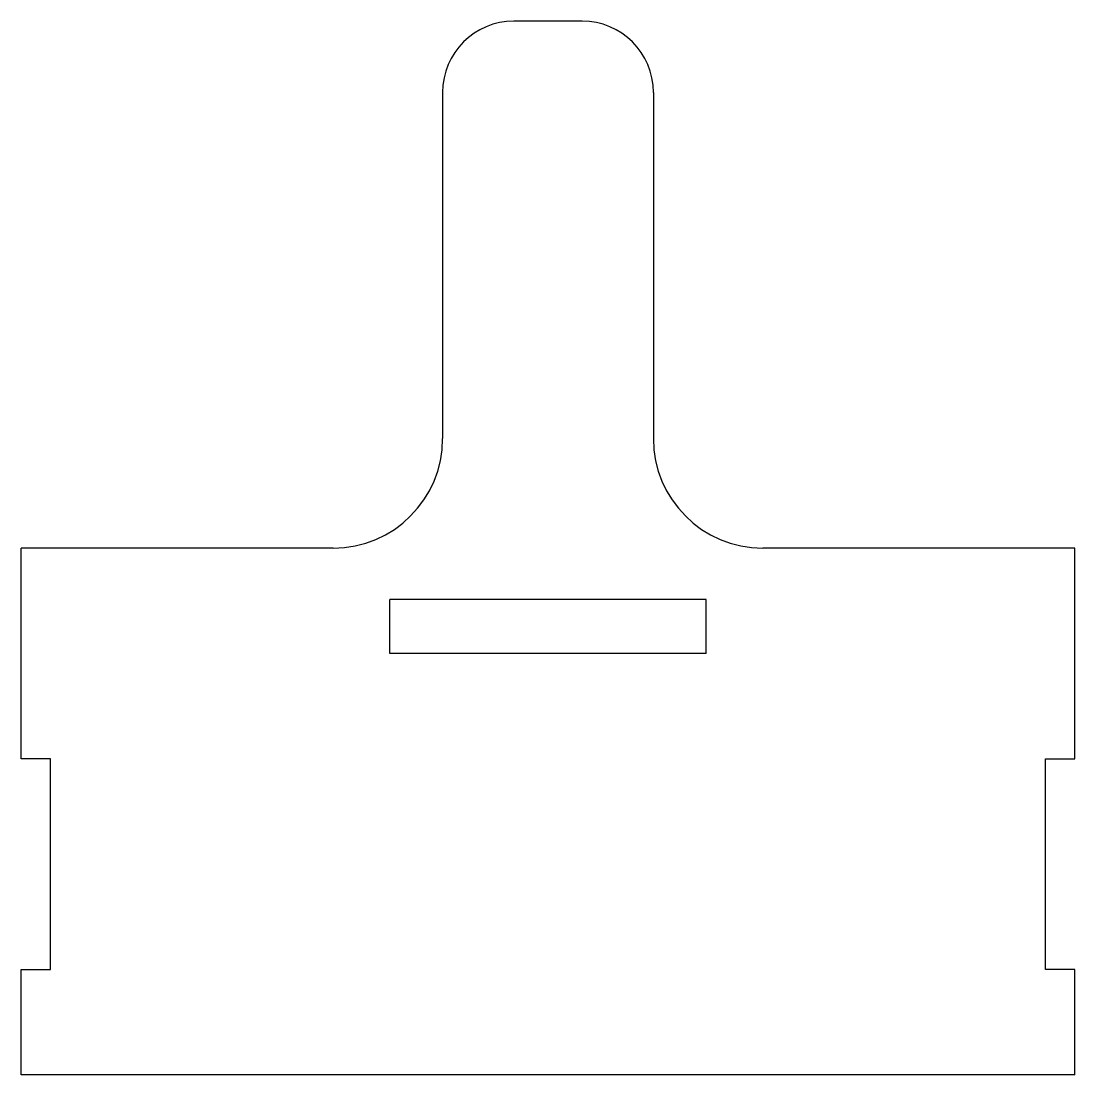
# Model space of a CAD drawing. Header units: millimetres. Extents: x -50 to 50, y 95 to 195.
import ezdxf

# ---------------------------------------------------------------- set-up
doc = ezdxf.new("R2010")
doc.units = ezdxf.units.MM

msp = doc.modelspace()

# ---------------------------------------------------------------- linework, layer by layer
at = {"color": 7, "linetype": 'Continuous', "lineweight": 25}
for p, q in [((3.24, 195.49), (-3.24, 195.49)), ((-10, 188.73), (-10, 155.87)), ((10, 188.73), (10, 155.87)), ((-20.38, 145.49), (-50, 145.49)), ((-50, 125.49), (-50, 145.49)), ((50, 145.49), (20.38, 145.49)), ((50, 125.49), (50, 145.49)), ((-15, 135.49), (-15, 140.59)), ((15, 140.59), (-15, 140.59)), ((15, 135.49), (15, 140.59)), ((15, 135.49), (-15, 135.49)), ((-47.2, 125.49), (-50, 125.49)), ((-47.2, 105.49), (-47.2, 125.49)), ((47.2, 125.49), (50, 125.49)), ((47.2, 105.49), (47.2, 125.49)), ((-50, 105.49), (-47.2, 105.49)), ((-50, 95.49), (-50, 105.49)), ((50, 105.49), (47.2, 105.49)), ((50, 95.49), (50, 105.49)), ((50, 95.49), (-50, 95.49))]:
    msp.add_line(p, q, dxfattribs=at)
for centre, radius, start, end in [((-3.24, 188.73), 6.76, 90, 180), ((3.24, 188.73), 6.76, 360, 90), ((-20.38, 155.87), 10.38, 270, 0), ((20.38, 155.87), 10.38, 180, 270)]:
    msp.add_arc(centre, radius, start, end, dxfattribs=at)

doc.saveas('drawing.dxf')
